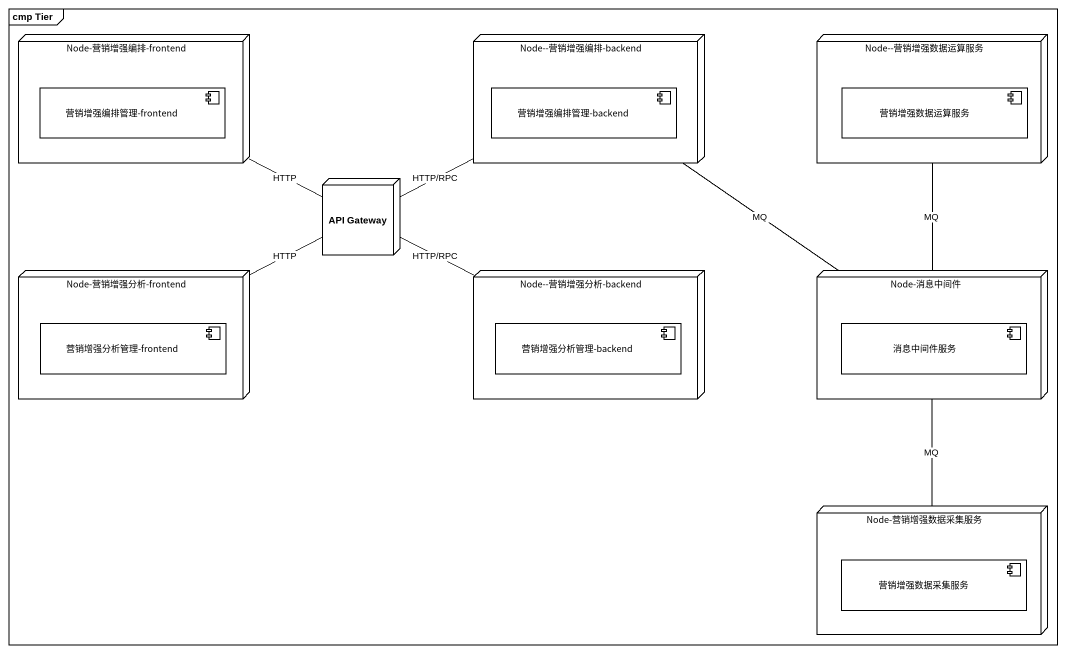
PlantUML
@startuml
mainframe cmp Tier
node "Node-营销增强编排-frontend" as Node_营销增强编排_frontend #FFFFFF {
  component "营销增强编排管理-frontend" as 营销增强编排管理_frontend
}
node "Node--营销增强编排-backend" as Node_营销增强编排_backend #FFFFFF {
  component "营销增强编排管理-backend" as 营销增强编排管理_backend
}
node "Node--营销增强数据运算服务" as Node_营销增强数据运算服务 #FFFFFF {
  component 营销增强数据运算服务
}
node "API Gateway" as API_Gateway #FFFFFF
node "Node-营销增强分析-frontend" as Node_营销增强分析_frontend #FFFFFF {
  component "营销增强分析管理-frontend" as 营销增强分析管理_frontend
}
node "Node--营销增强分析-backend" as Node_营销增强分析_backend #FFFFFF {
  component "营销增强分析管理-backend" as 营销增强分析管理_backend
}
node "Node-消息中间件" as Node_消息中间件 #FFFFFF {
  component 消息中间件服务
}
node "Node-营销增强数据采集服务" as Node_营销增强数据采集服务 #FFFFFF {
  component 营销增强数据采集服务
}
Node_营销增强编排_frontend -right- API_Gateway : HTTP
Node_营销增强编排_backend -- Node_消息中间件 : MQ
Node_营销增强数据运算服务 -- Node_消息中间件 : MQ
API_Gateway -right- Node_营销增强编排_backend : HTTP/RPC
API_Gateway -right- Node_营销增强分析_backend : HTTP/RPC
Node_营销增强分析_frontend -right- API_Gateway : HTTP
Node_营销增强数据采集服务 -up- Node_消息中间件 : MQ
@enduml
